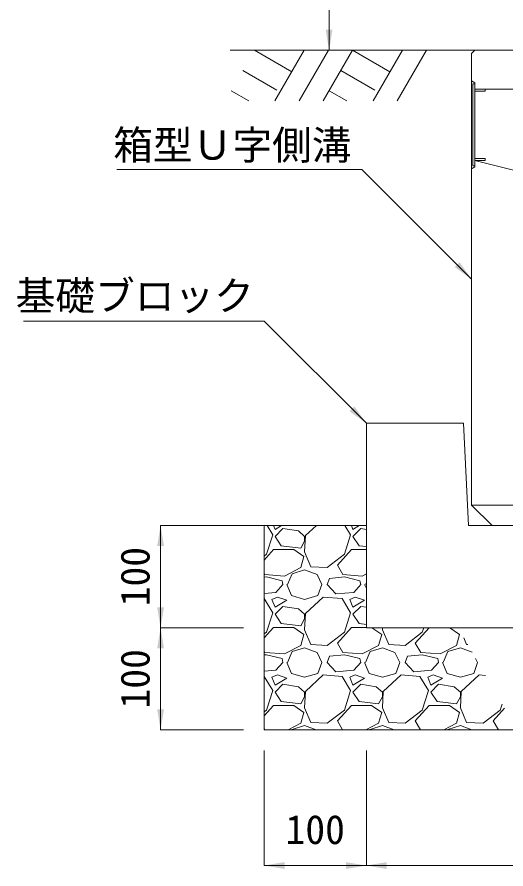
# Model space of a CAD drawing. Units: millimetres at full size. Extents: x -1501 to 45572, y 2928 to 12418.
# Drawn here: x 2397 to 2876, y 7736 to 8569 of the extents above; entities that cross this region are included whole.
import ezdxf
from ezdxf.enums import TextEntityAlignment as Align

# ---------------------------------------------------------------- set-up
doc = ezdxf.new("R2010")
doc.units = ezdxf.units.MM
doc.header["$LTSCALE"] = 40
doc.linetypes.add('DASHED', pattern=[7.5, 6, -1.5])
for name, color, linetype, lineweight in [('0_2', 7, 'Continuous', 9), ('KIJUN', 5, 'Continuous', 5), ('WWAY', 5, 'Continuous', 9), ('寸法線', 7, 'Continuous', 9), ('引出線', 4, 'Continuous', 9), ('本体', 2, 'Continuous', 20), ('ﾊｯﾁﾝｸﾞ', 7, 'Continuous', 5)]:
    doc.layers.add(name, color=color, linetype=linetype, lineweight=lineweight)
doc.styles.add('ＭＳ ゴシック', font='')
doc.styles.get('ＭＳ ゴシック').set_extended_font_data('MS Gothic')

# ---------------------------------------------------------------- blocks, each defined once
blk = doc.blocks.new('filled_arrow')
at = {"color": 0, "linetype": 'Continuous', "lineweight": -2}
blk.add_solid([(7.5, 1.25), (0, 0), (7.5, -1.25)], dxfattribs=at)

msp = doc.modelspace()

# ---------------------------------------------------------------- linework, layer by layer
at = {"layer": '0_2', "lineweight": 20}
for p, q in [((2845.06, 8536.66), (2605.91, 8536.66)), ((2639.06, 7971.66), (2639.06, 7871.66)), ((2739.06, 7971.66), (3435.06, 7971.66)), ((2639.06, 7871.66), (3535.06, 7871.66))]:
    msp.add_line(p, q, dxfattribs=at)
at = {"layer": '0_2', "lineweight": 13}
for p, q in [((2639.06, 7971.66), (2639.06, 8071.66)), ((2639.06, 8071.66), (2739.06, 8071.66)), ((2739.06, 8071.66), (2739.06, 7971.66))]:
    msp.add_line(p, q, dxfattribs=at)
at = {"layer": 'KIJUN', "color": 7, "lineweight": 9}
msp.add_line((2842.06, 8091.66), (3262.06, 8091.66), dxfattribs=at)
at = {"layer": 'KIJUN', "color": 7, "lineweight": 20}
msp.add_lwpolyline([(2927.06, 8441.66), (2891.06, 8461.66), (2887.06, 8536.66), (2845.06, 8536.66), (2842.06, 8533.66), (2842.06, 8091.66), (2862.06, 8071.66), (3242.06, 8071.66), (3262.06, 8091.66), (3262.06, 8533.66), (3259.06, 8536.66), (3217.06, 8536.66), (3213.06, 8461.66), (3177.06, 8441.66), (3175.06, 8401.66), (3202.06, 8336.66), (3202.06, 8191.66)], dxfattribs=at)
at = {"layer": 'WWAY', "color": 7, "linetype": 'DASHED', "lineweight": 20}
for points in [[(2842.06, 8506.66), (2845.26, 8504.66), (2845.26, 8422.66), (2842.06, 8420.66)], [(2889.09, 8498.66), (2845.26, 8498.66), (2845.26, 8504.66), (2842.06, 8506.66)], [(2842.06, 8420.66), (2845.26, 8422.66), (2845.26, 8428.66), (2893.46, 8416.66)]]:
    msp.add_lwpolyline(points, dxfattribs=at)
at = {"layer": 'WWAY'}
for points in [[(2843.26, 8503.66), (2845.26, 8503.66), (2845.26, 8423.66), (2843.26, 8423.66)], [(2845.26, 8498.66), (2855.26, 8498.66), (2855.26, 8496.66), (2845.26, 8496.66)], [(2845.26, 8430.66), (2855.26, 8430.66), (2855.26, 8428.66), (2845.26, 8428.66)]]:
    msp.add_lwpolyline(points, close=True, dxfattribs=at)
at = {"layer": '寸法線'}
for p, q in [((2702.62, 8536.66), (2702.62, 9136.66)), ((2825.06, 8536.66), (2702.62, 8536.66)), ((2537.79, 7971.66), (2537.79, 8071.66)), ((2719.06, 8071.66), (2537.79, 8071.66)), ((2619.06, 7971.66), (2537.79, 7971.66)), ((2537.79, 7871.66), (2537.79, 7971.66)), ((2619.06, 7971.66), (2537.79, 7971.66)), ((2619.06, 7871.66), (2537.79, 7871.66)), ((2639.06, 7851.66), (2639.06, 7738.97)), ((2739.06, 7851.66), (2739.06, 7738.97)), ((2739.06, 7851.66), (2739.06, 7738.97)), ((2639.06, 7738.97), (2739.06, 7738.97)), ((2739.06, 7738.97), (3435.06, 7738.97))]:
    msp.add_line(p, q, dxfattribs=at)
at = {"layer": '引出線'}
for points in [[(2842.06, 8312.66), (2734.57, 8420.15), (2495.07, 8420.15)], [(2739.06, 8171.66), (2639.07, 8271.65), (2403.84, 8271.65)]]:
    msp.add_lwpolyline(points, dxfattribs=at)
at = {"layer": '本体'}
for p, q in [((2739.06, 8171.66), (2739.06, 7971.66)), ((2834.06, 8171.66), (2739.06, 8171.66)), ((2839.06, 8071.66), (2834.06, 8171.66)), ((3335.06, 8071.66), (2839.06, 8071.66)), ((3435.06, 7971.66), (2739.06, 7971.66))]:
    msp.add_line(p, q, dxfattribs=at)
at = {"layer": 'ﾊｯﾁﾝｸﾞ', "lineweight": 9}
for p, q in [((2629.53, 8536.66), (2666.1, 8515.55)), ((2678.29, 8536.66), (2649.64, 8487.04)), ((2701.91, 8536.66), (2673.26, 8487.04)), ((2725.53, 8536.66), (2696.88, 8487.04)), ((2725.53, 8536.66), (2762.1, 8515.55)), ((2774.28, 8536.66), (2745.63, 8487.04)), ((2797.91, 8536.66), (2769.26, 8487.04)), ((2618.11, 8516.88), (2651.52, 8497.59)), ((2714.11, 8516.88), (2747.52, 8497.59)), ((2606.69, 8497.09), (2624.1, 8487.04)), ((2702.68, 8497.09), (2720.1, 8487.04))]:
    msp.add_line(p, q, dxfattribs=at)
at = {"layer": 'ﾊｯﾁﾝｸﾞ'}
for p, q in [((2647.46, 8062.58), (2641.91, 8071.66)), ((2648.25, 8071.66), (2649.75, 8067.92)), ((2649.75, 8067.92), (2655.99, 8071.66)), ((2657.37, 8068.68), (2649.75, 8061.06)), ((2672.61, 8066.39), (2657.37, 8068.68)), ((2690.24, 8071.66), (2679.46, 8061.82)), ((2723.66, 8062.58), (2718.11, 8071.66)), ((2724.45, 8071.66), (2725.95, 8067.92)), ((2725.95, 8067.92), (2732.19, 8071.66)), ((2733.57, 8068.68), (2725.95, 8061.06)), ((2739.06, 8067.85), (2733.57, 8068.68)), ((2641.36, 8043.53), (2647.46, 8062.58)), ((2649.75, 8061.06), (2655.84, 8051.91)), ((2678.7, 8061.06), (2672.61, 8066.39)), ((2679.46, 8061.82), (2678.7, 8045.82)), ((2678.7, 8056.49), (2678.7, 8061.06)), ((2717.56, 8043.53), (2723.66, 8062.58)), ((2725.95, 8061.06), (2732.04, 8051.91)), ((2674.89, 8049.63), (2678.7, 8056.49)), ((2639.06, 8037.92), (2648.22, 8048.1)), ((2648.22, 8048.1), (2668.03, 8048.1)), ((2655.84, 8051.91), (2674.89, 8049.63)), ((2668.03, 8048.1), (2677.94, 8041.25)), ((2678.7, 8045.82), (2684.8, 8031.34)), ((2710.71, 8032.86), (2724.42, 8048.1)), ((2724.42, 8048.1), (2739.06, 8048.1)), ((2732.04, 8051.91), (2739.06, 8051.07)), ((2639.06, 8041.75), (2641.36, 8043.53)), ((2677.94, 8041.25), (2674.89, 8030.58)), ((2700.8, 8030.58), (2717.56, 8043.53)), ((2674.89, 8030.58), (2658.89, 8022.2)), ((2666.51, 8024.48), (2678.7, 8028.29)), ((2678.7, 8028.29), (2690.89, 8023.72)), ((2684.8, 8031.34), (2700.8, 8030.58)), ((2716.04, 8023.72), (2710.71, 8032.86)), ((2639.84, 8023.72), (2639.06, 8025.05)), ((2641.36, 8021.43), (2639.06, 8021.19)), ((2658.89, 8022.2), (2639.84, 8023.72)), ((2656.6, 8017.62), (2641.36, 8021.43)), ((2661.94, 8013.81), (2666.51, 8024.48)), ((2690.89, 8023.72), (2695.47, 8013.81)), ((2700.8, 8013.81), (2703.09, 8019.91)), ((2717.56, 8021.43), (2703.09, 8019.91)), ((2735.09, 8022.2), (2716.04, 8023.72)), ((2732.8, 8017.62), (2717.56, 8021.43)), ((2739.06, 8024.28), (2735.09, 8022.2)), ((2657.37, 8013.81), (2650.51, 8006.19)), ((2657.37, 8013.81), (2656.6, 8017.62)), ((2661.18, 8013.81), (2665.75, 8003.15)), ((2691.66, 8003.15), (2695.47, 8013.81)), ((2709.18, 8004.67), (2700.8, 8013.81)), ((2733.57, 8013.81), (2726.71, 8006.19)), ((2733.57, 8013.81), (2732.8, 8017.62)), ((2737.38, 8013.81), (2739.06, 8009.88)), ((2738.14, 8013.81), (2739.06, 8015.97)), ((2650.51, 8006.19), (2639.06, 8005.2)), ((2665.75, 8003.15), (2678.7, 7999.34)), ((2678.7, 7999.34), (2691.66, 8003.15)), ((2726.71, 8006.19), (2709.18, 8004.67)), ((2639.08, 8000.1), (2639.06, 8000.1)), ((2647.46, 7986.38), (2639.08, 8000.1)), ((2652.03, 8001.62), (2646.7, 7999.34)), ((2646.7, 7999.34), (2649.75, 7991.72)), ((2649.75, 7991.72), (2661.18, 7998.57)), ((2661.18, 7998.57), (2652.03, 8001.62)), ((2696.99, 8001.62), (2679.46, 7985.62)), ((2715.28, 8000.1), (2696.99, 8001.62)), ((2723.66, 7986.38), (2715.28, 8000.1)), ((2728.23, 8001.62), (2722.9, 7999.34)), ((2722.9, 7999.34), (2725.95, 7991.72)), ((2725.95, 7991.72), (2737.38, 7998.57)), ((2737.38, 7998.57), (2728.23, 8001.62)), ((2641.36, 7967.33), (2647.46, 7986.38)), ((2657.37, 7992.48), (2649.75, 7984.86)), ((2672.61, 7990.19), (2657.37, 7992.48)), ((2678.7, 7984.86), (2672.61, 7990.19)), ((2679.46, 7985.62), (2678.7, 7969.62)), ((2717.56, 7967.33), (2723.66, 7986.38)), ((2733.57, 7992.48), (2725.95, 7984.86)), ((2739.06, 7991.65), (2733.57, 7992.48)), ((2649.75, 7984.86), (2655.84, 7975.71)), ((2674.89, 7973.43), (2678.7, 7980.29)), ((2678.7, 7980.29), (2678.7, 7984.86)), ((2725.95, 7984.86), (2732.04, 7975.71)), ((2639.06, 7961.72), (2648.22, 7971.9)), ((2648.22, 7971.9), (2668.03, 7971.9)), ((2655.84, 7975.71), (2674.89, 7973.43)), ((2668.03, 7971.9), (2677.94, 7965.05)), ((2678.7, 7969.62), (2684.8, 7955.14)), ((2710.71, 7956.66), (2724.42, 7971.9)), ((2724.42, 7971.9), (2739.06, 7971.9)), ((2732.04, 7975.71), (2739.06, 7974.87)), ((2744.58, 7971.66), (2754.14, 7965.05)), ((2755, 7971.66), (2754.9, 7969.62)), ((2754.9, 7969.62), (2761, 7955.14)), ((2786.91, 7956.66), (2800.4, 7971.66)), ((2793.76, 7967.33), (2795.15, 7971.66)), ((2820.78, 7971.66), (2830.34, 7965.05)), ((2639.06, 7965.55), (2641.36, 7967.33)), ((2677.94, 7965.05), (2674.89, 7954.38)), ((2700.8, 7954.38), (2717.56, 7967.33)), ((2754.14, 7965.05), (2751.09, 7954.38)), ((2777, 7954.38), (2793.76, 7967.33)), ((2830.34, 7965.05), (2827.29, 7954.38)), ((2834.45, 7961.67), (2837.2, 7955.14)), ((2674.89, 7954.38), (2658.89, 7946)), ((2666.51, 7948.28), (2678.7, 7952.09)), ((2678.7, 7952.09), (2690.89, 7947.52)), ((2684.8, 7955.14), (2700.8, 7954.38)), ((2716.04, 7947.52), (2710.71, 7956.66)), ((2751.09, 7954.38), (2735.09, 7946)), ((2742.71, 7948.28), (2754.9, 7952.09)), ((2754.9, 7952.09), (2767.09, 7947.52)), ((2761, 7955.14), (2777, 7954.38)), ((2792.24, 7947.52), (2786.91, 7956.66)), ((2827.29, 7954.38), (2811.29, 7946)), ((2818.91, 7948.28), (2831.1, 7952.09)), ((2831.1, 7952.09), (2842.43, 7947.84)), ((2837.2, 7955.14), (2838.25, 7955.09)), ((2639.84, 7947.52), (2639.06, 7948.85)), ((2641.36, 7945.23), (2639.06, 7944.99)), ((2658.89, 7946), (2639.84, 7947.52)), ((2656.6, 7941.42), (2641.36, 7945.23)), ((2661.94, 7937.61), (2666.51, 7948.28)), ((2690.89, 7947.52), (2695.47, 7937.61)), ((2700.8, 7937.61), (2703.09, 7943.71)), ((2717.56, 7945.23), (2703.09, 7943.71)), ((2735.09, 7946), (2716.04, 7947.52)), ((2732.8, 7941.42), (2717.56, 7945.23)), ((2738.14, 7937.61), (2742.71, 7948.28)), ((2767.09, 7947.52), (2771.67, 7937.61)), ((2777, 7937.61), (2779.29, 7943.71)), ((2793.76, 7945.23), (2779.29, 7943.71)), ((2811.29, 7946), (2792.24, 7947.52)), ((2809, 7941.42), (2793.76, 7945.23)), ((2814.34, 7937.61), (2818.91, 7948.28)), ((2657.37, 7937.61), (2650.51, 7929.99)), ((2657.37, 7937.61), (2656.6, 7941.42)), ((2661.18, 7937.61), (2665.75, 7926.95)), ((2691.66, 7926.95), (2695.47, 7937.61)), ((2709.18, 7928.47), (2700.8, 7937.61)), ((2733.57, 7937.61), (2726.71, 7929.99)), ((2733.57, 7937.61), (2732.8, 7941.42)), ((2737.38, 7937.61), (2741.95, 7926.95)), ((2767.86, 7926.95), (2771.67, 7937.61)), ((2785.38, 7928.47), (2777, 7937.61)), ((2809.77, 7937.61), (2802.91, 7929.99)), ((2809.77, 7937.61), (2809, 7941.42)), ((2813.58, 7937.61), (2818.15, 7926.95)), ((2844.06, 7926.95), (2847.87, 7937.61)), ((2845.99, 7941.68), (2847.87, 7937.61)), ((2650.51, 7929.99), (2639.06, 7929)), ((2726.71, 7929.99), (2709.18, 7928.47)), ((2802.91, 7929.99), (2785.38, 7928.47)), ((2639.08, 7923.9), (2639.06, 7923.9)), ((2647.46, 7910.18), (2639.08, 7923.9)), ((2652.03, 7925.42), (2646.7, 7923.14)), ((2646.7, 7923.14), (2649.75, 7915.52)), ((2649.75, 7915.52), (2661.18, 7922.37)), ((2661.18, 7922.37), (2652.03, 7925.42)), ((2665.75, 7926.95), (2678.7, 7923.14)), ((2678.7, 7923.14), (2691.66, 7926.95)), ((2696.99, 7925.42), (2679.46, 7909.42)), ((2715.28, 7923.9), (2696.99, 7925.42)), ((2723.66, 7910.18), (2715.28, 7923.9)), ((2728.23, 7925.42), (2722.9, 7923.14)), ((2722.9, 7923.14), (2725.95, 7915.52)), ((2725.95, 7915.52), (2737.38, 7922.37)), ((2737.38, 7922.37), (2728.23, 7925.42)), ((2741.95, 7926.95), (2754.9, 7923.14)), ((2754.9, 7923.14), (2767.86, 7926.95)), ((2773.19, 7925.42), (2755.66, 7909.42)), ((2791.48, 7923.9), (2773.19, 7925.42)), ((2799.86, 7910.18), (2791.48, 7923.9)), ((2804.43, 7925.42), (2799.1, 7923.14)), ((2799.1, 7923.14), (2802.15, 7915.52)), ((2802.15, 7915.52), (2813.58, 7922.37)), ((2813.58, 7922.37), (2804.43, 7925.42)), ((2818.15, 7926.95), (2831.1, 7923.14)), ((2831.1, 7923.14), (2844.06, 7926.95)), ((2849.39, 7925.42), (2831.86, 7909.42)), ((2855.68, 7924.9), (2849.39, 7925.42)), ((2657.37, 7916.28), (2649.75, 7908.66)), ((2672.61, 7913.99), (2657.37, 7916.28)), ((2678.7, 7908.66), (2672.61, 7913.99)), ((2733.57, 7916.28), (2725.95, 7908.66)), ((2748.81, 7913.99), (2733.57, 7916.28)), ((2754.9, 7908.66), (2748.81, 7913.99)), ((2809.77, 7916.28), (2802.15, 7908.66)), ((2825.01, 7913.99), (2809.77, 7916.28)), ((2831.1, 7908.66), (2825.01, 7913.99)), ((2641.36, 7891.13), (2647.46, 7910.18)), ((2649.75, 7908.66), (2655.84, 7899.51)), ((2674.89, 7897.23), (2678.7, 7904.09)), ((2679.46, 7909.42), (2678.7, 7893.42)), ((2678.7, 7904.09), (2678.7, 7908.66)), ((2717.56, 7891.13), (2723.66, 7910.18)), ((2725.95, 7908.66), (2732.04, 7899.51)), ((2751.09, 7897.23), (2754.9, 7904.09)), ((2755.66, 7909.42), (2754.9, 7893.42)), ((2754.9, 7904.09), (2754.9, 7908.66)), ((2793.76, 7891.13), (2799.86, 7910.18)), ((2802.15, 7908.66), (2808.24, 7899.51)), ((2827.29, 7897.23), (2831.1, 7904.09)), ((2831.86, 7909.42), (2831.1, 7893.42)), ((2831.1, 7904.09), (2831.1, 7908.66)), ((2639.06, 7885.52), (2648.22, 7895.7)), ((2648.22, 7895.7), (2668.03, 7895.7)), ((2655.84, 7899.51), (2674.89, 7897.23)), ((2668.03, 7895.7), (2677.94, 7888.85)), ((2710.71, 7880.46), (2724.42, 7895.7)), ((2724.42, 7895.7), (2744.23, 7895.7)), ((2732.04, 7899.51), (2751.09, 7897.23)), ((2744.23, 7895.7), (2754.14, 7888.85)), ((2786.91, 7880.46), (2800.62, 7895.7)), ((2800.62, 7895.7), (2820.43, 7895.7)), ((2808.24, 7899.51), (2827.29, 7897.23)), ((2820.43, 7895.7), (2830.34, 7888.85)), ((2869.96, 7891.13), (2871.82, 7896.94)), ((2639.06, 7889.35), (2641.36, 7891.13)), ((2677.94, 7888.85), (2674.89, 7878.18)), ((2678.7, 7893.42), (2684.8, 7878.94)), ((2700.8, 7878.18), (2717.56, 7891.13)), ((2754.14, 7888.85), (2751.09, 7878.18)), ((2754.9, 7893.42), (2761, 7878.94)), ((2777, 7878.18), (2793.76, 7891.13)), ((2830.34, 7888.85), (2827.29, 7878.18)), ((2831.1, 7893.42), (2837.2, 7878.94)), ((2853.2, 7878.18), (2869.96, 7891.13)), ((2863.11, 7880.46), (2874.21, 7892.8)), ((2674.89, 7878.18), (2662.45, 7871.66)), ((2684.8, 7878.94), (2700.8, 7878.18)), ((2715.84, 7871.66), (2710.71, 7880.46)), ((2751.09, 7878.18), (2738.65, 7871.66)), ((2761, 7878.94), (2777, 7878.18)), ((2792.04, 7871.66), (2786.91, 7880.46)), ((2827.29, 7878.18), (2814.85, 7871.66)), ((2837.2, 7878.94), (2853.2, 7878.18)), ((2868.24, 7871.66), (2863.11, 7880.46)), ((2639.64, 7871.66), (2639.06, 7872.65)), ((2666.33, 7871.66), (2666.51, 7872.08)), ((2666.51, 7872.08), (2678.7, 7875.89)), ((2678.7, 7875.89), (2689.98, 7871.66)), ((2742.53, 7871.66), (2742.71, 7872.08)), ((2742.71, 7872.08), (2754.9, 7875.89)), ((2754.9, 7875.89), (2766.18, 7871.66)), ((2818.73, 7871.66), (2818.91, 7872.08)), ((2818.91, 7872.08), (2831.1, 7875.89)), ((2831.1, 7875.89), (2842.38, 7871.66))]:
    msp.add_line(p, q, dxfattribs=at)

# ---------------------------------------------------------------- block references
at = {"layer": '寸法線', "xscale": 2.67, "yscale": 2.67}
for p, rotation in [((2702.62, 8536.66), 90), ((2537.79, 8071.66), 270), ((2537.79, 7971.66), 90), ((2537.79, 7971.66), 270), ((2537.79, 7871.66), 90), ((2739.06, 7738.97), 180)]:
    msp.add_blockref('filled_arrow', p, dxfattribs=dict(at, rotation=rotation))
for p in [(2639.06, 7738.97), (2739.06, 7738.97)]:
    msp.add_blockref('filled_arrow', p, dxfattribs=at)
at = {"layer": '引出線', "xscale": 2.67, "yscale": 2.67, "rotation": 135}
for p in [(2842.06, 8312.66), (2739.06, 8171.66)]:
    msp.add_blockref('filled_arrow', p, dxfattribs=at)

# ---------------------------------------------------------------- texts
at = {"layer": '寸法線', "style": 'ＭＳ ゴシック'}
for p in [(2512.79, 8021.66), (2512.79, 7921.66)]:
    msp.add_text('100', height=28.48, rotation=90, dxfattribs=at).set_placement(p, align=Align.MIDDLE_CENTER)
msp.add_text('100', height=28.48, dxfattribs=at).set_placement((2689.06, 7774.24), align=Align.MIDDLE_CENTER)
at = {"layer": '引出線', "style": 'ＭＳ ゴシック'}
for s, p in [('箱型Ｕ字側溝', (2724.57, 8458.13)), ('基礎ブロック', (2629.07, 8310.7))]:
    msp.add_text(s, height=28.48, dxfattribs=at).set_placement(p, align=Align.TOP_RIGHT)

doc.saveas('drawing.dxf')
